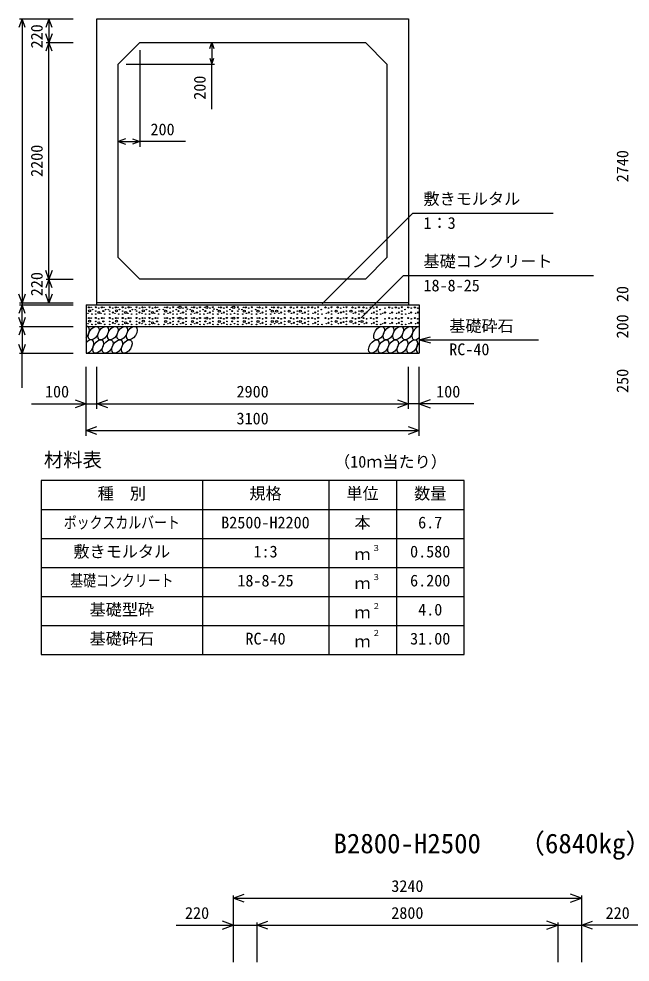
# Model space of a CAD drawing. Units: millimetres, scale not verified. Extents: x -100800 to 100800, y -35640 to 35640.
# Drawn here: x 64264 to 69952, y 268 to 9040 of the extents above; entities that cross this region are included whole.
import ezdxf
from ezdxf.enums import TextEntityAlignment as Align

# ---------------------------------------------------------------- set-up
doc = ezdxf.new("R2010")
doc.units = ezdxf.units.MM
doc.header["$LTSCALE"] = 120
for name, color, linetype, lineweight in [('0-0_DIM', 7, 'Continuous', 25), ('0-2_HATCH', 6, 'Continuous', 25), ('0-3_HYO', 3, 'Continuous', 25), ('0-4_HYO2', 4, 'Continuous', 25), ('0-5_OUTLINE', 3, 'Continuous', 25), ('0-7_TXT', 7, 'Continuous', 25)]:
    doc.layers.add(name, color=color, linetype=linetype, lineweight=lineweight)
doc.styles.add('ＭＳ ゴシック', font='')
doc.styles.get('ＭＳ ゴシック').set_extended_font_data('MS Gothic')

msp = doc.modelspace()

# ---------------------------------------------------------------- linework, layer by layer
at = {"layer": '0-0_DIM'}
for p, q in [((64269, 9040.3), (64769.1, 9040.3)), ((64293, 9040.3), (64293, 6400.3)), ((64543, 9040.3), (64543, 8820.3)), ((64519, 8820.3), (64769.1, 8820.3)), ((64543, 6620.3), (64543, 8820.3)), ((66059.5, 8820.3), (66059.5, 8620.3)), ((65389.1, 8748.3), (65389.1, 7851.7)), ((65261.1, 8620.3), (66083.5, 8620.3)), ((66059.5, 8199.5), (66059.5, 8620.3)), ((65189.1, 7899.7), (65389.1, 7899.7)), ((65813.2, 7899.7), (65389.1, 7899.7)), ((67929, 7234.2), (67084.9, 6390.2)), ((67929, 7234.2), (69234.7, 7234.2)), ((64519, 6620.3), (64769.1, 6620.3)), ((64543, 6620.3), (64543, 6400.3)), ((67841.3, 6653.1), (67448.5, 6260.3)), ((67841.3, 6653.1), (69610.3, 6653.1)), ((64269, 6400.3), (64769.1, 6400.3)), ((64269, 6380.3), (64769.1, 6380.3)), ((64293, 6400.3), (64293, 6380.3)), ((64293, 6180.3), (64293, 6380.3)), ((64269, 6180.3), (64769.1, 6180.3)), ((64293, 6180.3), (64293, 5930.3)), ((67989.1, 6055.3), (68093.4, 6083.3)), ((67989.1, 6055.3), (69098, 6055.3)), ((67989.1, 6055.3), (68093.4, 6027.3)), ((64269, 5930.3), (64769.1, 5930.3)), ((64293, 5608.2), (64293, 5930.3)), ((64889.1, 5163.1), (64889.1, 5802.7)), ((64989.1, 5413.1), (64989.1, 5802.7)), ((67889.1, 5413.1), (67889.1, 5802.7)), ((67989.1, 5163.1), (67989.1, 5802.7)), ((64381.1, 5461.1), (64889.1, 5461.1)), ((64889.1, 5461.1), (64989.1, 5461.1)), ((64989.1, 5461.1), (67889.1, 5461.1)), ((64889.1, 5211.1), (67989.1, 5211.1)), ((66259.1, 886.6), (66259.1, 268)), ((69499.1, 886.6), (69499.1, 268)), ((66259.1, 862.6), (69499.1, 862.6)), ((66479.1, 636.6), (66479.1, 268)), ((69279.1, 636.6), (69279.1, 268)), ((65726.4, 612.6), (66259.1, 612.6)), ((70031.8, 612.6), (69499.1, 612.6))]:
    msp.add_line(p, q, dxfattribs=at)
for points in [[(64322.6, 8959.1), (64293, 9040.3), (64263.5, 8959.1)], [(64572.6, 8959.1), (64543, 9040.3), (64513.5, 8959.1)], [(64572.6, 8901.5), (64543, 8820.3), (64513.5, 8901.5)], [(64572.6, 8739.1), (64543, 8820.3), (64513.5, 8739.1)], [(66039.8, 8766.2), (66059.5, 8820.3), (66079.2, 8766.2)], [(66039.8, 8674.4), (66059.5, 8620.3), (66079.2, 8674.4)], [(65256.8, 7924.3), (65189.1, 7899.7), (65256.8, 7875)], [(65321.4, 7924.3), (65389.1, 7899.7), (65321.4, 7875)], [(64572.6, 6701.5), (64543, 6620.3), (64513.5, 6701.5)], [(64572.6, 6539.1), (64543, 6620.3), (64513.5, 6539.1)], [(64322.6, 6481.5), (64293, 6400.3), (64263.5, 6481.5)], [(64572.6, 6481.5), (64543, 6400.3), (64513.5, 6481.5)], [(64322.6, 6299.1), (64293, 6380.3), (64263.5, 6299.1)], [(64322.6, 6261.5), (64293, 6180.3), (64263.5, 6261.5)], [(64322.6, 6099.1), (64293, 6180.3), (64263.5, 6099.1)], [(64322.6, 6011.5), (64293, 5930.3), (64263.5, 6011.5)], [(64787.6, 5498), (64889.1, 5461.1), (64787.6, 5424.1)], [(65090.6, 5424.1), (64989.1, 5461.1), (65090.6, 5498)], [(67787.6, 5498), (67889.1, 5461.1), (67787.6, 5424.1)], [(68497.1, 5461.1), (67989.1, 5461.1), (67889.1, 5461.1)], [(68090.6, 5498), (67989.1, 5461.1), (68090.6, 5424.1)], [(64990.6, 5174.1), (64889.1, 5211.1), (64990.6, 5248)], [(67887.6, 5248), (67989.1, 5211.1), (67887.6, 5174.1)], [(66360.6, 825.7), (66259.1, 862.6), (66360.6, 899.6)], [(69397.6, 825.7), (69499.1, 862.6), (69397.6, 899.6)], [(66157.6, 575.7), (66259.1, 612.6), (66157.6, 649.6)], [(66580.6, 575.7), (66479.1, 612.6), (66580.6, 649.6)], [(69177.6, 575.7), (69279.1, 612.6), (69177.6, 649.6)], [(69600.6, 575.7), (69499.1, 612.6), (69600.6, 649.6)], [(66259.1, 612.6), (66479.1, 612.6), (69279.1, 612.6), (69499.1, 612.6)]]:
    msp.add_lwpolyline(points, dxfattribs=at)
at = {"layer": '0-2_HATCH'}
for centre, radius in [((64915.1, 6357.5), 5), ((64921.7, 6324.5), 10), ((64936.2, 6357.5), 2.5), ((64950.2, 6336.5), 2.5), ((64979.1, 6358.4), 5), ((64979.1, 6322.5), 2.5), ((65007.1, 6309.3), 10), ((65007.1, 6350.5), 2.5), ((65035.1, 6357.5), 5), ((65049.2, 6322.5), 5), ((65056.2, 6357.5), 2.5), ((65070.2, 6336.5), 2.5), ((65096.7, 6335.6), 2.5), ((65109.1, 6358.4), 5), ((65109.1, 6322.5), 2.5), ((65137.1, 6350.5), 2.5), ((65165.1, 6357.5), 5), ((65171.7, 6324.5), 10), ((65186.2, 6357.5), 2.5), ((65200.2, 6336.5), 2.5), ((65229.1, 6358.4), 5), ((65229.1, 6322.5), 2.5), ((65257.1, 6309.3), 10), ((65257.1, 6350.5), 2.5), ((65285.1, 6357.5), 5), ((65299.2, 6322.5), 5), ((65306.2, 6357.5), 2.5), ((65320.2, 6336.5), 2.5), ((65346.7, 6335.6), 2.5), ((65359.1, 6358.4), 5), ((65359.1, 6322.5), 2.5), ((65387.1, 6350.5), 2.5), ((65415.1, 6357.5), 5), ((65421.7, 6324.5), 10), ((65436.2, 6357.5), 2.5), ((65450.2, 6336.5), 2.5), ((65479.1, 6358.4), 5), ((65479.1, 6322.5), 2.5), ((65507.1, 6309.3), 10), ((65507.1, 6350.5), 2.5), ((65535.1, 6357.5), 5), ((65549.2, 6322.5), 5), ((65556.2, 6357.5), 2.5), ((65570.2, 6336.5), 2.5), ((65608, 6336.5), 2.5), ((65629, 6322.5), 10), ((65622, 6357.5), 2.5), ((65643.1, 6357.5), 5), ((65671.1, 6350.5), 2.5), ((65699.1, 6358.4), 5), ((65699.1, 6322.5), 2.5), ((65728, 6336.5), 2.5), ((65742, 6357.5), 2.5), ((65749, 6322.5), 5), ((65763.1, 6357.5), 10), ((65791.1, 6350.5), 2.5), ((65819.1, 6358.4), 5), ((65819.1, 6322.5), 2.5), ((65830.5, 6340.8), 2.5), ((65858, 6336.5), 2.5), ((65879, 6322.5), 10), ((65872, 6357.5), 2.5), ((65893.1, 6357.5), 5), ((65921.1, 6350.5), 2.5), ((65949.1, 6358.4), 5), ((65949.1, 6322.5), 2.5), ((65978, 6336.5), 2.5), ((65992, 6357.5), 2.5), ((65999, 6322.5), 5), ((66013.1, 6357.5), 10), ((66041.1, 6350.5), 2.5), ((66069.1, 6358.4), 5), ((66069.1, 6322.5), 2.5), ((66080.5, 6340.8), 2.5), ((66108, 6336.5), 2.5), ((66129, 6322.5), 10), ((66122, 6357.5), 2.5), ((66143.1, 6357.5), 5), ((66171.1, 6350.5), 2.5), ((66199.1, 6358.4), 5), ((66199.1, 6322.5), 2.5), ((66228, 6336.5), 2.5), ((66242, 6357.5), 2.5), ((66249, 6322.5), 5), ((66263.1, 6357.5), 10), ((66301, 6358.4), 5), ((66301, 6322.5), 2.5), ((66312.3, 6340.8), 2.5), ((66339.8, 6336.5), 2.5), ((66360.9, 6322.5), 10), ((66353.9, 6357.5), 2.5), ((66374.9, 6357.5), 5), ((66402.9, 6350.5), 2.5), ((66431, 6358.4), 5), ((66431, 6322.5), 2.5), ((66467.9, 6336.5), 2.5), ((66488.9, 6322.5), 10), ((66481.9, 6357.5), 2.5), ((66502.9, 6357.5), 5), ((66531, 6350.5), 2.5), ((66563.9, 6358.4), 5), ((66563.9, 6322.5), 2.5), ((66600.8, 6336.5), 2.5), ((66621.9, 6322.5), 10), ((66614.8, 6357.5), 2.5), ((66635.9, 6357.5), 5), ((66662.5, 6322.5), 10), ((66676.5, 6357.5), 5), ((66704.6, 6350.5), 2.5), ((66737.5, 6358.4), 5), ((66737.5, 6322.5), 2.5), ((66779.4, 6322.5), 10), ((66793.4, 6357.5), 5), ((66821.4, 6350.5), 2.5), ((66854.3, 6358.4), 5), ((66854.3, 6322.5), 2.5), ((66882.1, 6322.5), 10), ((66896.1, 6357.5), 5), ((66924.1, 6350.5), 2.5), ((66957, 6358.4), 5), ((66957, 6322.5), 2.5), ((66992.3, 6357.5), 5), ((67020.3, 6350.5), 2.5), ((67048.4, 6358.4), 5), ((67048.4, 6322.5), 2.5), ((67077.2, 6336.5), 2.5), ((67117.1, 6357.5), 5), ((67145.1, 6350.5), 2.5), ((67173.2, 6358.4), 5), ((67173.2, 6322.5), 2.5), ((67216.5, 6322.5), 10), ((67230.5, 6357.5), 5), ((67258.6, 6350.5), 2.5), ((67284.7, 6316.3), 5), ((67284.7, 6357.5), 2.5), ((67312, 6358.4), 5), ((67312, 6322.5), 2.5), ((67353.9, 6322.5), 10), ((67367.9, 6357.5), 5), ((67396, 6350.5), 2.5), ((67428.9, 6358.4), 5), ((67428.9, 6322.5), 2.5), ((67456.6, 6322.5), 10), ((67470.6, 6357.5), 5), ((67498.7, 6350.5), 2.5), ((67538.4, 6357.5), 5), ((67566.4, 6350.5), 2.5), ((67594.5, 6358.4), 5), ((67594.5, 6322.5), 2.5), ((67623.4, 6336.5), 2.5), ((67670.4, 6350.5), 2.5), ((67710.2, 6357.5), 5), ((67738.2, 6350.5), 2.5), ((67771.3, 6357.5), 5), ((67799.3, 6350.5), 2.5), ((67827.3, 6358.4), 5), ((67827.3, 6322.5), 2.5), ((67856.2, 6336.5), 2.5), ((67886.9, 6357.5), 5), ((67915, 6350.5), 2.5), ((67948, 6357.5), 5), ((67976.1, 6350.5), 2.5), ((64908.1, 6302.3), 2.5), ((64915.1, 6257.5), 5), ((64921.7, 6228.4), 10), ((64936.2, 6257.5), 2.5), ((64943.2, 6294.4), 2.5), ((64979.1, 6258.4), 5), ((64979.1, 6294.4), 2.5), ((64979.1, 6226.4), 2.5), ((65007.1, 6250.5), 2.5), ((65028.1, 6302.3), 2.5), ((65035.1, 6257.5), 5), ((65049.2, 6226.4), 5), ((65056.2, 6257.5), 2.5), ((65063.2, 6294.4), 2.5), ((65109.1, 6258.4), 5), ((65109.1, 6294.4), 2.5), ((65109.1, 6226.4), 2.5), ((65137.1, 6309.3), 5), ((65137.1, 6250.5), 2.5), ((65158.1, 6302.3), 2.5), ((65165.1, 6257.5), 5), ((65171.7, 6228.4), 10), ((65186.2, 6257.5), 2.5), ((65193.2, 6294.4), 2.5), ((65229.1, 6258.4), 5), ((65229.1, 6294.4), 2.5), ((65229.1, 6226.4), 2.5), ((65257.1, 6250.5), 2.5), ((65278.1, 6302.3), 2.5), ((65285.1, 6257.5), 5), ((65299.2, 6226.4), 5), ((65306.2, 6257.5), 2.5), ((65313.2, 6294.4), 2.5), ((65359.1, 6258.4), 5), ((65359.1, 6294.4), 2.5), ((65359.1, 6226.4), 2.5), ((65387.1, 6309.3), 5), ((65387.1, 6250.5), 2.5), ((65408.1, 6302.3), 2.5), ((65415.1, 6257.5), 5), ((65421.7, 6228.4), 10), ((65436.2, 6257.5), 2.5), ((65443.2, 6294.4), 2.5), ((65479.1, 6258.4), 5), ((65479.1, 6294.4), 2.5), ((65479.1, 6226.4), 2.5), ((65507.1, 6250.5), 2.5), ((65528.1, 6302.3), 2.5), ((65535.1, 6257.5), 5), ((65549.2, 6226.4), 5), ((65556.2, 6257.5), 2.5), ((65563.2, 6294.4), 2.5), ((65615, 6294.4), 2.5), ((65629, 6226.4), 10), ((65622, 6257.5), 2.5), ((65643.1, 6257.5), 5), ((65650.1, 6302.3), 2.5), ((65671.1, 6309.3), 5), ((65671.1, 6250.5), 2.5), ((65699.1, 6258.4), 5), ((65699.1, 6294.4), 2.5), ((65699.1, 6226.4), 2.5), ((65735, 6294.4), 2.5), ((65742, 6257.5), 2.5), ((65749, 6226.4), 5), ((65763.1, 6257.5), 10), ((65770.1, 6302.3), 2.5), ((65791.1, 6309.3), 5), ((65791.1, 6250.5), 2.5), ((65819.1, 6258.4), 5), ((65819.1, 6294.4), 2.5), ((65819.1, 6226.4), 2.5), ((65865, 6294.4), 2.5), ((65879, 6226.4), 10), ((65872, 6257.5), 2.5), ((65893.1, 6257.5), 5), ((65900.1, 6302.3), 2.5), ((65921.1, 6309.3), 5), ((65921.1, 6250.5), 2.5), ((65949.1, 6258.4), 5), ((65949.1, 6294.4), 2.5), ((65949.1, 6226.4), 2.5), ((65985, 6294.4), 2.5), ((65992, 6257.5), 2.5), ((65999, 6226.4), 5), ((66013.1, 6257.5), 10), ((66020.1, 6302.3), 2.5), ((66041.1, 6309.3), 5), ((66041.1, 6250.5), 2.5), ((66069.1, 6258.4), 5), ((66069.1, 6294.4), 2.5), ((66069.1, 6226.4), 2.5), ((66115, 6294.4), 2.5), ((66129, 6226.4), 10), ((66122, 6257.5), 2.5), ((66143.1, 6257.5), 5), ((66150.1, 6302.3), 2.5), ((66171.1, 6309.3), 5), ((66171.1, 6250.5), 2.5), ((66199.1, 6258.4), 5), ((66199.1, 6294.4), 2.5), ((66199.1, 6226.4), 2.5), ((66235, 6294.4), 2.5), ((66242, 6257.5), 2.5), ((66249, 6226.4), 5), ((66263.1, 6257.5), 10), ((66270.1, 6302.3), 2.5), ((66301, 6258.4), 5), ((66301, 6294.4), 2.5), ((66301, 6226.4), 2.5), ((66346.8, 6294.4), 2.5), ((66360.9, 6226.4), 10), ((66353.9, 6257.5), 2.5), ((66374.9, 6257.5), 5), ((66381.9, 6302.3), 2.5), ((66402.9, 6309.3), 5), ((66402.9, 6250.5), 2.5), ((66431, 6258.4), 5), ((66431, 6294.4), 2.5), ((66431, 6226.4), 2.5), ((66474.9, 6294.4), 2.5), ((66488.9, 6226.4), 10), ((66481.9, 6257.5), 2.5), ((66502.9, 6257.5), 5), ((66510, 6302.3), 2.5), ((66531, 6309.3), 5), ((66531, 6250.5), 2.5), ((66563.9, 6258.4), 5), ((66563.9, 6294.4), 2.5), ((66563.9, 6226.4), 2.5), ((66607.8, 6294.4), 2.5), ((66621.9, 6226.4), 10), ((66614.8, 6257.5), 2.5), ((66635.9, 6257.5), 5), ((66642.9, 6302.3), 2.5), ((66662.5, 6226.4), 10), ((66676.5, 6257.5), 5), ((66683.6, 6302.3), 2.5), ((66704.6, 6309.3), 5), ((66704.6, 6250.5), 2.5), ((66737.5, 6258.4), 5), ((66737.5, 6294.4), 2.5), ((66737.5, 6226.4), 2.5), ((66779.4, 6226.4), 10), ((66793.4, 6257.5), 5), ((66800.4, 6302.3), 2.5), ((66821.4, 6309.3), 5), ((66821.4, 6250.5), 2.5), ((66854.3, 6258.4), 5), ((66854.3, 6294.4), 2.5), ((66854.3, 6226.4), 2.5), ((66882.1, 6226.4), 10), ((66896.1, 6257.5), 5), ((66903.1, 6302.3), 2.5), ((66924.1, 6309.3), 5), ((66924.1, 6250.5), 2.5), ((66957, 6258.4), 5), ((66957, 6294.4), 2.5), ((66957, 6226.4), 2.5), ((66992.3, 6257.5), 5), ((66999.3, 6302.3), 2.5), ((67020.3, 6309.3), 5), ((67020.3, 6250.5), 2.5), ((67048.4, 6258.4), 5), ((67048.4, 6294.4), 2.5), ((67048.4, 6226.4), 2.5), ((67084.2, 6294.4), 2.5), ((67117.1, 6257.5), 5), ((67124.1, 6302.3), 2.5), ((67145.1, 6309.3), 5), ((67145.1, 6250.5), 2.5), ((67173.2, 6258.4), 5), ((67173.2, 6294.4), 2.5), ((67173.2, 6226.4), 2.5), ((67216.5, 6226.4), 10), ((67230.5, 6257.5), 5), ((67237.5, 6302.3), 2.5), ((67258.6, 6309.3), 5), ((67258.6, 6250.5), 2.5), ((67284.7, 6257.5), 2.5), ((67312, 6258.4), 5), ((67312, 6294.4), 2.5), ((67312, 6226.4), 2.5), ((67353.9, 6226.4), 10), ((67367.9, 6257.5), 5), ((67375, 6302.3), 2.5), ((67396, 6309.3), 5), ((67396, 6250.5), 2.5), ((67428.9, 6258.4), 5), ((67428.9, 6294.4), 2.5), ((67428.9, 6226.4), 2.5), ((67456.6, 6226.4), 10), ((67470.6, 6257.5), 5), ((67477.6, 6302.3), 2.5), ((67498.7, 6309.3), 5), ((67498.7, 6250.5), 2.5), ((67538.4, 6257.5), 5), ((67545.4, 6302.3), 2.5), ((67566.4, 6309.3), 5), ((67566.4, 6250.5), 2.5), ((67594.5, 6258.4), 5), ((67594.5, 6294.4), 2.5), ((67594.5, 6226.4), 2.5), ((67630.4, 6294.4), 2.5), ((67649.4, 6302.3), 2.5), ((67670.4, 6309.3), 5), ((67670.4, 6250.5), 2.5), ((67710.2, 6257.5), 5), ((67717.2, 6302.3), 2.5), ((67738.2, 6309.3), 5), ((67738.2, 6250.5), 2.5), ((67771.3, 6257.5), 5), ((67778.3, 6302.3), 2.5), ((67799.3, 6309.3), 5), ((67799.3, 6250.5), 2.5), ((67827.3, 6258.4), 5), ((67827.3, 6294.4), 2.5), ((67827.3, 6226.4), 2.5), ((67863.2, 6294.4), 2.5), ((67886.9, 6257.5), 5), ((67894, 6302.3), 2.5), ((67915, 6309.3), 5), ((67915, 6250.5), 2.5), ((67948, 6257.5), 5), ((67955, 6302.3), 2.5), ((67976.1, 6309.3), 5), ((67976.1, 6250.5), 2.5), ((64908.1, 6206.2), 2.5), ((64943.2, 6198.4), 2.5), ((64979.1, 6198.4), 2.5), ((65007.1, 6213.2), 10), ((65028.1, 6206.2), 2.5), ((65063.2, 6198.4), 2.5), ((65109.1, 6198.4), 2.5), ((65137.1, 6213.2), 5), ((65158.1, 6206.2), 2.5), ((65193.2, 6198.4), 2.5), ((65229.1, 6198.4), 2.5), ((65257.1, 6213.2), 10), ((65278.1, 6206.2), 2.5), ((65313.2, 6198.4), 2.5), ((65359.1, 6198.4), 2.5), ((65387.1, 6213.2), 5), ((65408.1, 6206.2), 2.5), ((65443.2, 6198.4), 2.5), ((65479.1, 6198.4), 2.5), ((65507.1, 6213.2), 10), ((65528.1, 6206.2), 2.5), ((65563.2, 6198.4), 2.5), ((65615, 6198.4), 2.5), ((65650.1, 6206.2), 2.5), ((65671.1, 6213.2), 5), ((65699.1, 6198.4), 2.5), ((65735, 6198.4), 2.5), ((65770.1, 6206.2), 2.5), ((65791.1, 6213.2), 5), ((65819.1, 6198.4), 2.5), ((65865, 6198.4), 2.5), ((65900.1, 6206.2), 2.5), ((65921.1, 6213.2), 5), ((65949.1, 6198.4), 2.5), ((65985, 6198.4), 2.5), ((66020.1, 6206.2), 2.5), ((66041.1, 6213.2), 5), ((66069.1, 6198.4), 2.5), ((66115, 6198.4), 2.5), ((66150.1, 6206.2), 2.5), ((66171.1, 6213.2), 5), ((66199.1, 6198.4), 2.5), ((66235, 6198.4), 2.5), ((66270.1, 6206.2), 2.5), ((66301, 6198.4), 2.5), ((66346.8, 6198.4), 2.5), ((66381.9, 6206.2), 2.5), ((66402.9, 6213.2), 5), ((66431, 6198.4), 2.5), ((66474.9, 6198.4), 2.5), ((66510, 6206.2), 2.5), ((66531, 6213.2), 5), ((66563.9, 6198.4), 2.5), ((66607.8, 6198.4), 2.5), ((66642.9, 6206.2), 2.5), ((66683.6, 6206.2), 2.5), ((66704.6, 6213.2), 5), ((66737.5, 6198.4), 2.5), ((66800.4, 6206.2), 2.5), ((66821.4, 6213.2), 5), ((66854.3, 6198.4), 2.5), ((66903.1, 6206.2), 2.5), ((66924.1, 6213.2), 5), ((66957, 6198.4), 2.5), ((66999.3, 6206.2), 2.5), ((67020.3, 6213.2), 5), ((67048.4, 6198.4), 2.5), ((67084.2, 6198.4), 2.5), ((67124.1, 6206.2), 2.5), ((67145.1, 6213.2), 5), ((67173.2, 6198.4), 2.5), ((67237.5, 6206.2), 2.5), ((67258.6, 6213.2), 5), ((67284.7, 6220.2), 5), ((67312, 6198.4), 2.5), ((67375, 6206.2), 2.5), ((67396, 6213.2), 5), ((67428.9, 6198.4), 2.5), ((67477.6, 6206.2), 2.5), ((67498.7, 6213.2), 5), ((67545.4, 6206.2), 2.5), ((67566.4, 6213.2), 5), ((67594.5, 6198.4), 2.5), ((67630.4, 6198.4), 2.5), ((67649.4, 6206.2), 2.5), ((67670.4, 6213.2), 5), ((67717.2, 6206.2), 2.5), ((67738.2, 6213.2), 5), ((67778.3, 6206.2), 2.5), ((67799.3, 6213.2), 5), ((67827.3, 6198.4), 2.5), ((67863.2, 6198.4), 2.5), ((67894, 6206.2), 2.5), ((67915, 6213.2), 5), ((67955, 6206.2), 2.5), ((67976.1, 6213.2), 5)]:
    msp.add_circle(centre, radius, dxfattribs=at)
for centre, start_param, end_param in [((64870.8, 6117.8), 4.335544, 6.724593), ((67969.8, 6117.8), 0.419949, 4.357003), ((64912.3, 5992.8), 3.496422, 7.58605), ((68011.4, 5992.8), 1.28053, 3.496422)]:
    msp.add_ellipse(centre, major_axis=(36.4, 58.9), ratio=0.5792, start_param=start_param, end_param=end_param, dxfattribs=at)
for centre in [(64959.5, 6117.8), (65048.2, 6117.8), (65136.9, 6117.8), (65225.6, 6117.8), (65314.3, 6117.8), (67615, 6117.8), (67703.7, 6117.8), (67792.4, 6117.8), (67881.1, 6117.8), (65001, 5992.8), (65089.7, 5992.8), (65178.4, 5992.8), (65267.1, 5992.8), (67567.9, 5992.8), (67656.6, 5992.8), (67745.3, 5992.8), (67834, 5992.8), (67922.7, 5992.8)]:
    msp.add_ellipse(centre, major_axis=(36.4, 58.9), ratio=0.5792, dxfattribs=at)
at = {"layer": '0-3_HYO'}
for p, q in [((65971.6, 4748.6), (65971.6, 3128.6)), ((67146.6, 4748.6), (67146.6, 3128.6)), ((67776.6, 4748.6), (67776.6, 3128.6)), ((64471.6, 4478.6), (68406.6, 4478.6))]:
    msp.add_line(p, q, dxfattribs=at)
msp.add_lwpolyline([(64471.6, 3128.6), (68406.6, 3128.6), (68406.6, 4748.6), (64471.6, 4748.6)], close=True, dxfattribs=at)
at = {"layer": '0-4_HYO2'}
for p, q in [((64471.6, 4208.6), (68406.6, 4208.6)), ((64471.6, 3938.6), (68406.6, 3938.6)), ((64471.6, 3668.6), (68406.6, 3668.6)), ((64471.6, 3398.6), (68406.6, 3398.6))]:
    msp.add_line(p, q, dxfattribs=at)
at = {"layer": '0-5_OUTLINE'}
for p, q in [((64989.1, 6380.3), (64989.1, 9040.3)), ((65389.1, 8820.3), (65189.1, 8620.3)), ((65389.1, 8820.3), (67489.1, 8820.3)), ((67689.1, 8620.3), (67489.1, 8820.3)), ((65189.1, 6820.3), (65189.1, 8620.3)), ((67689.1, 8620.3), (67689.1, 6820.3)), ((65389.1, 6620.3), (65189.1, 6820.3)), ((67689.1, 6820.3), (67489.1, 6620.3)), ((67489.1, 6620.3), (65389.1, 6620.3)), ((64889.1, 6380.3), (64889.1, 5930.3)), ((64889.1, 6380.3), (67989.1, 6380.3)), ((67889.1, 6400.3), (64989.1, 6400.3)), ((67989.1, 6380.3), (67989.1, 5930.3)), ((64889.1, 6180.3), (67989.1, 6180.3)), ((64889.1, 5930.3), (67989.1, 5930.3))]:
    msp.add_line(p, q, dxfattribs=at)
msp.add_lwpolyline([(64989.1, 9040.3), (67889.1, 9040.3), (67889.1, 6380.3)], dxfattribs=at)

# ---------------------------------------------------------------- texts
at = {"layer": '0-0_DIM', "style": 'ＭＳ ゴシック'}
for s, p in [('220', (64518, 8765.6)), ('200', (66034.5, 8288)), ('2200', (64518, 7570.3)), ('2740', (69968, 7520.3)), ('220', (64518, 6461.1)), ('20', (69968, 6406.2)), ('200', (69968, 6067.8)), ('250', (69968, 5561.5))]:
    msp.add_text(s, height=110, rotation=90, dxfattribs=at).set_placement(p, align=Align.BOTTOM_LEFT)
for s, p in [('200', (65488.3, 7924.7)), ('敷きモルタル', (68028.6, 7279.2)), ('1：3', (68028.6, 7054)), ('基礎コンクリート', (68028.6, 6698)), ('18-8-25', (68028.6, 6472.9)), ('基礎砕石', (68268.3, 6096.5)), ('RC-40', (68268.3, 5878.9)), ('100', (64506.7, 5486.1)), ('2900', (66289.1, 5486.1)), ('100', (68146.5, 5486.1)), ('3100', (66289.1, 5236.1)), ('3240', (67729.1, 887.6)), ('220', (65809.8, 637.6)), ('2800', (67729.1, 637.6)), ('220', (69723.4, 637.6))]:
    msp.add_text(s, height=110, dxfattribs=at).set_placement(p, align=Align.BOTTOM_LEFT)
at = {"layer": '0-7_TXT', "style": 'ＭＳ ゴシック'}
for s, height, p in [('材料表', 132, (64496.6, 4833.6)), ('（10ｍ当たり）', 110, (67196.6, 4833.6)), ('種\u3000別', 110, (64996.6, 4538.6)), ('規格', 110, (66409.1, 4538.6)), ('単位', 110, (67311.6, 4538.6)), ('数量', 110, (67941.6, 4538.6)), ('B2500-H2200', 110, (66146.6, 4268.6)), ('本', 110, (67386.6, 4268.6)), ('6.7', 110, (67979.1, 4268.6)), ('敷きモルタル', 110, (64771.6, 3998.6)), ('1:3', 110, (66446.6, 3998.6)), ('３', 55, (67550.5, 4074.5)), ('0.580', 110, (67904.1, 3998.6)), ('ｍ', 110, (67386.6, 3973.6)), ('18-8-25', 110, (66296.6, 3728.6)), ('３', 55, (67550.5, 3804.5)), ('6.200', 110, (67904.1, 3728.6)), ('ｍ', 110, (67386.6, 3703.6)), ('基礎型砕', 110, (64921.6, 3458.6)), ('２', 55, (67550.5, 3534.5)), ('4.0', 110, (67979.1, 3458.6)), ('ｍ', 110, (67386.6, 3433.6)), ('基礎砕石', 110, (64921.6, 3188.6)), ('２', 55, (67550.5, 3284.5)), ('RC-40', 110, (66371.6, 3188.6)), ('ｍ', 110, (67386.6, 3163.6)), ('31.00', 110, (67904.1, 3188.6)), ('（6840kg）', 183.3, (68909.3, 1225.3)), ('B2800-H2500', 183.3, (67191.6, 1225.3))]:
    msp.add_text(s, height=height, dxfattribs=at).set_placement(p, align=Align.BOTTOM_LEFT)
at = {"layer": '0-7_TXT', "style": 'ＭＳ ゴシック', "width": 0.8}
for s, p in [('ボックスカルバート', (64681.6, 4268.6)), ('基礎コンクリート', (64741.6, 3728.6))]:
    msp.add_text(s, height=110, dxfattribs=at).set_placement(p, align=Align.BOTTOM_LEFT)

doc.saveas('drawing.dxf')
